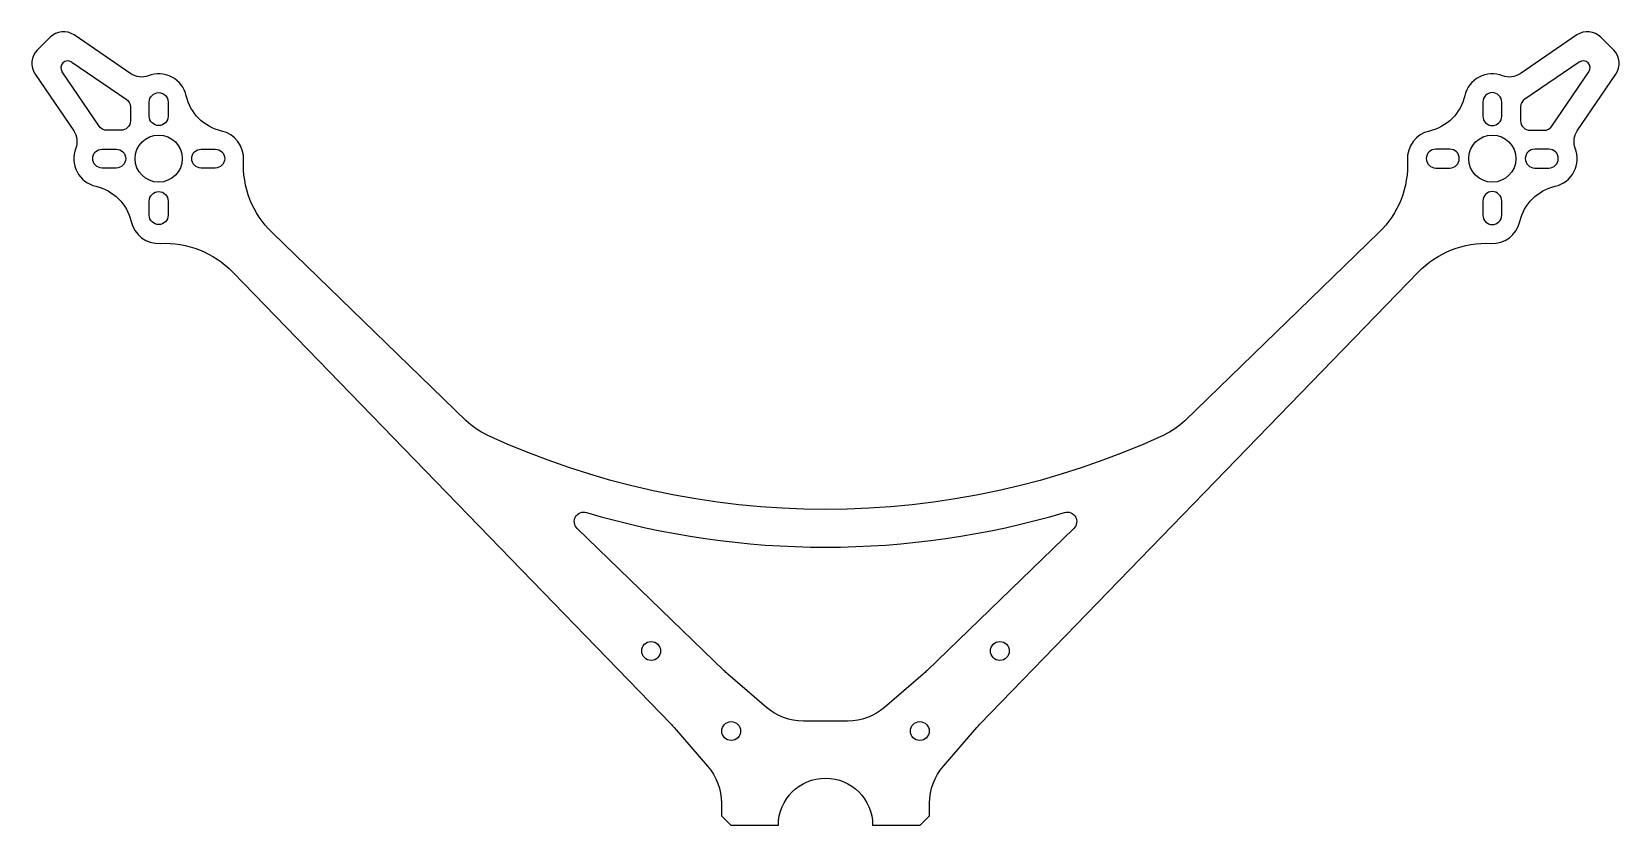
# Model space of a CAD drawing. Header units: millimetres. Extents: x -84 to 84, y -42 to 42.
import ezdxf

# ---------------------------------------------------------------- set-up
doc = ezdxf.new("R2010")
doc.units = ezdxf.units.MM
doc.layers.add('Frame-Arms', color=41, linetype='Continuous', true_color=0xffdf7f)

msp = doc.modelspace()

# ---------------------------------------------------------------- linework, layer by layer
at = {"layer": 'Frame-Arms'}
for p, q in [((-79.92, 38.87), (-74.15, 34.94)), ((79.92, 38.87), (74.15, 34.94)), ((-77.03, 32.06), (-80.96, 37.83)), ((77.03, 32.06), (80.96, 37.83))]:
    msp.add_line(p, q, dxfattribs=at)
for points in [[(16.04, -31.73, -0.01284), (16.38, -31.35), (62.86, 16.6, -0.216356), (70.56, 19.63, 0.363815), (73.63, 21.95, -0.287008), (77.38, 25.7, 0.457482), (79.51, 29.72, -0.247377), (79.72, 31.57), (83.82, 37.6, 0.360386), (83.59, 40.14), (82.22, 41.5, 0.360386), (79.68, 41.74), (73.65, 37.63, -0.247377), (71.8, 37.42, 0.457482), (67.79, 35.3, -0.287008), (64.04, 31.55, 0.363815), (61.71, 28.47, -0.216356), (58.69, 20.78), (38.1, 0.82, -0.084345), (35.89, -0.69, -0.220079), (-35.89, -0.69, -0.084345), (-38.1, 0.82), (-58.69, 20.78, -0.216356), (-61.71, 28.47, 0.363815), (-64.04, 31.55, -0.287008), (-67.79, 35.3, 0.457482), (-71.8, 37.42, -0.247377), (-73.65, 37.63), (-79.68, 41.74, 0.360386), (-82.22, 41.5), (-83.59, 40.14, 0.360386), (-83.82, 37.6), (-79.72, 31.57, -0.247377), (-79.51, 29.72, 0.457482), (-77.38, 25.7, -0.287008), (-73.63, 21.95, 0.363815), (-70.56, 19.63, -0.216356), (-62.86, 16.6), (-16.38, -31.35, -0.01284), (-16.04, -31.73), (-12.5, -35.81, -0.180288), (-11.04, -39.74), (-11.04, -41.09), (-10.04, -42.09), (-5, -42.09, -1), (5, -42.09), (10.04, -42.09), (11.04, -41.09), (11.04, -39.74, -0.180288), (12.5, -35.81)], [(-69.71, 34.63), (-69.71, 33.13, -1), (-71.71, 33.13), (-71.71, 34.63, -1)], [(69.71, 34.63), (69.71, 33.13, 1), (71.71, 33.13), (71.71, 34.63, 1)], [(-76.71, 29.63), (-75.21, 29.63, -1), (-75.21, 27.63), (-76.71, 27.63, -1)], [(-64.71, 27.63), (-66.21, 27.63, -1), (-66.21, 29.63), (-64.71, 29.63, -1)], [(64.71, 27.63), (66.21, 27.63, 1), (66.21, 29.63), (64.71, 29.63, 1)], [(76.71, 29.63), (75.21, 29.63, 1), (75.21, 27.63), (76.71, 27.63, 1)], [(-71.71, 22.63), (-71.71, 24.13, -1), (-69.71, 24.13), (-69.71, 22.63, -1)], [(71.71, 22.63), (71.71, 24.13, 1), (69.71, 24.13), (69.71, 22.63, 1)], [(6.27, -29.58, -0.180288), (2.35, -31.05), (-2.35, -31.05, -0.180288), (-6.27, -29.58), (-10.36, -26.05, -0.01284), (-10.74, -25.7), (-26.33, -10.59, -0.784216), (-25.35, -8.91, 0.145213), (25.35, -8.91, -0.784216), (26.33, -10.59), (10.74, -25.7, -0.01284), (10.36, -26.05)]]:
    msp.add_lwpolyline(points, format="xyb", close=True, dxfattribs=at)
for points in [[(-74.15, 34.94, -0.24806), (-73.71, 34.12), (-73.71, 32.63, -0.414214), (-74.71, 31.63), (-76.2, 31.63, -0.24806), (-77.03, 32.06)], [(74.15, 34.94, 0.24806), (73.71, 34.12), (73.71, 32.63, 0.414214), (74.71, 31.63), (76.2, 31.63, 0.24806), (77.03, 32.06)]]:
    msp.add_lwpolyline(points, format="xyb", dxfattribs=at)
for centre, radius in [((-70.71, 28.63), 2.5), ((70.71, 28.63), 2.5), ((-18.49, -23.6), 1), ((18.49, -23.6), 1), ((-10, -32.09), 1), ((10, -32.09), 1)]:
    msp.add_circle(centre, radius, dxfattribs=at)
for centre, start, end in [((-80.34, 38.25), 55.7263, 214.2737), ((80.34, 38.25), 325.7263, 124.2737)]:
    msp.add_arc(centre, 0.75, start, end, dxfattribs=at)

doc.saveas('drawing.dxf')
